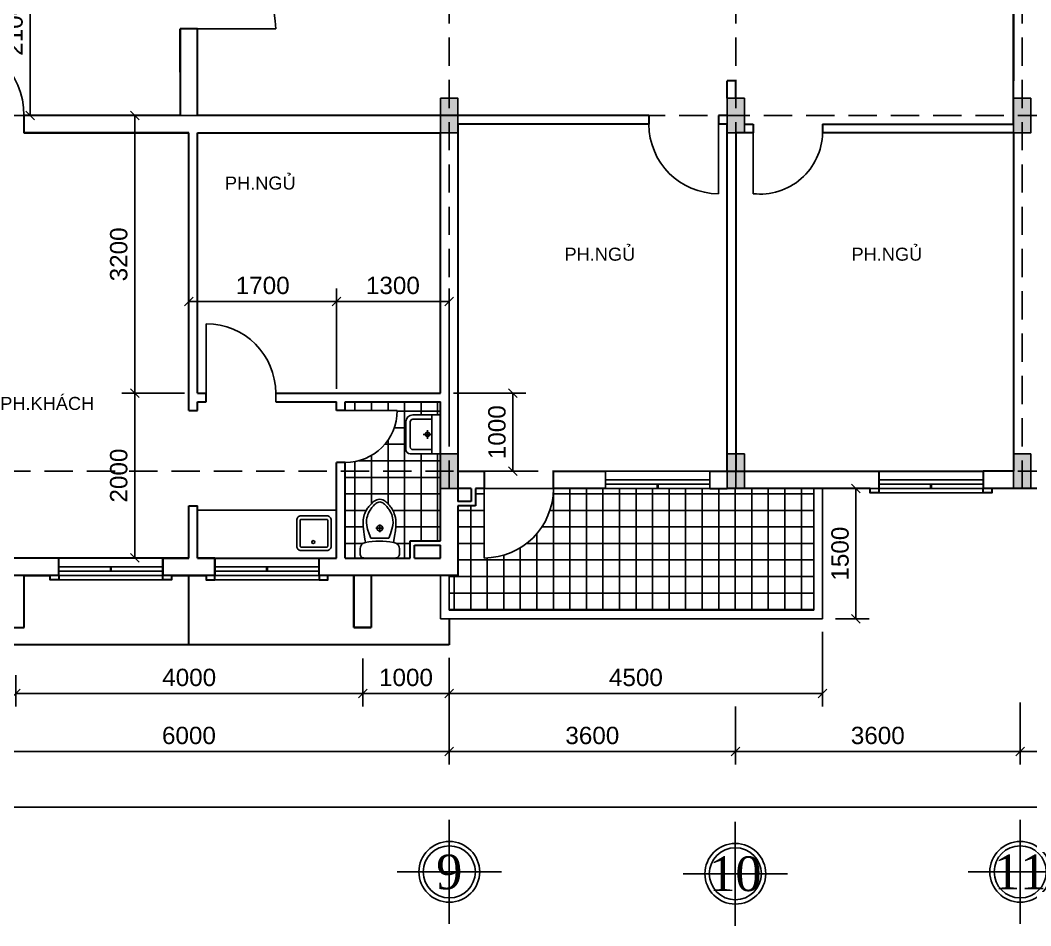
# Model space of a CAD drawing. Extents: x -100 to 171306, y -3236 to 60448.
# Drawn here: x 33100 to 44744, y 31359 to 41799 of the extents above; entities that cross this region are included whole.
import ezdxf
from ezdxf.enums import TextEntityAlignment as Align

# ---------------------------------------------------------------- set-up
doc = ezdxf.new("R2010")
doc.units = 0
doc.header["$LTSCALE"] = 1300
doc.linetypes.add('HIDDEN', pattern=[0.375, 0.25, -0.125])
doc.layers.get('0').update_dxf_attribs({"linetype": 'CONTINUOUS'})
doc.layers.get('DEFPOINTS').update_dxf_attribs({"linetype": 'CONTINUOUS'})
for name, color, linetype in [('11', 7, 'CONTINUOUS'), ('BAO', 3, 'CONTINUOUS'), ('COT', 1, 'CONTINUOUS'), ('CUA', 4, 'CONTINUOUS'), ('HATCH', 5, 'CONTINUOUS'), ('RANH', 2, 'CONTINUOUS'), ('TBI', 2, 'CONTINUOUS'), ('TEXT', 7, 'CONTINUOUS'), ('TIM', 6, 'CONTINUOUS')]:
    doc.layers.add(name, color=color, linetype=linetype)
doc.layers.add('TUONG', color=3, linetype='CONTINUOUS', lineweight=30)
doc.styles.add('T2', font='VNI-Times.TTF')
doc.styles.add('VN', font='VHELVEN.TTF')
doc.styles.add('VNI-HELVE', font='VHELVEN.TTF')
doc.dimstyles.new('DIM100S', dxfattribs={"dimscale": 0, "dimtxt": 200, "dimasz": 100, "dimexe": 150, "dimexo": 150, "dimgap": 80, "dimtad": 1, "dimdec": 0, "dimrnd": 50, "dimzin": 0, "dimdsep": 46, "dimtxsty": 'VNI-HELVE', "dimblk1": 'OBLIQUE', "dimblk2": 'OBLIQUE', "dimsah": 1, "dimcen": 0, "dimclrd": 6, "dimclre": 6, "dimclrt": 6, "dimadec": 0, "dimazin": 0, "dimtfac": 1, "dimtdec": 0, "dimtmove": 0, "dimatfit": 3, "dimfxl": 1, "dimtolj": 1, "dimtzin": 0, "dimarcsym": 0})
pattern_1 = [(0, (0, -1000), (0, 190.5), []), (90, (0, -1000), (-190.5, 1e-14), [])]

# ---------------------------------------------------------------- blocks, each defined once
blk = doc.blocks.new('PN')
at = {"layer": 'TEXT', "style": 'VN'}
blk.add_text('PH.NGUÛ', height=150, dxfattribs=at).set_placement((-476, -54))
blk = doc.blocks.new('S1200A')
at = {"layer": '11', "color": 4}
blk.add_line((-600, 50), (600, 50), dxfattribs=at)
blk.add_lwpolyline([(-600, 100), (600, 100), (600, 0), (-600, 0), (-600, 100)], dxfattribs=at)
at = {"layer": '11', "color": 4, "const_width": 30}
blk.add_lwpolyline([(0, 50), (0, 0)], dxfattribs=at)
blk = doc.blocks.new('PK')
at = {"layer": 'TEXT', "style": 'VN'}
blk.add_text('PH.KHAÙCH', height=150, dxfattribs=at).set_placement((-539, -87))
blk = doc.blocks.new('_OBLIQUE')
at = {"color": 0, "linetype": 'ByBlock'}
blk.add_line((-0.5, -0.5), (0.5, 0.5), dxfattribs=at)
blk = doc.blocks.new('*D41')
at = {"color": 6, "linetype": 'ByBlock', "transparency": 16777216}
for p, q in [((37046, 34442), (37046, 33888)), ((33048, 34248), (33048, 33888)), ((33048, 34038), (37046, 34038))]:
    blk.add_line(p, q, dxfattribs=at)
at = {"layer": 'DEFPOINTS', "color": 0, "linetype": 'ByBlock', "transparency": 16777216}
for p in [(37046, 34592), (33048, 34398), (37046, 34038)]:
    blk.add_point(p, dxfattribs=at)
at = {"color": 6, "linetype": 'ByBlock', "transparency": 16777216, "xscale": 100, "yscale": 100, "zscale": 100, "rotation": 180}
blk.add_blockref('_OBLIQUE', (33048, 34038), dxfattribs=at)
at = {"color": 6, "linetype": 'ByBlock', "transparency": 16777216, "xscale": 100, "yscale": 100, "zscale": 100}
blk.add_blockref('_OBLIQUE', (37046, 34038), dxfattribs=at)
at = {"color": 6, "linetype": 'ByBlock', "transparency": 16777216, "insert": (35047, 34221), "char_height": 200, "attachment_point": 5, "style": 'VNI-HELVE'}
blk.add_mtext('\\A1;4000', dxfattribs=at)
blk = doc.blocks.new('*D43')
at = {"color": 6, "linetype": 'ByBlock', "transparency": 16777216}
for p, q in [((38044, 34448), (38044, 33888)), ((37046, 34242), (37046, 33888)), ((38044, 34038), (37046, 34038))]:
    blk.add_line(p, q, dxfattribs=at)
at = {"layer": 'DEFPOINTS', "color": 0, "linetype": 'ByBlock', "transparency": 16777216}
for p in [(38044, 34598), (37046, 34392), (37046, 34038)]:
    blk.add_point(p, dxfattribs=at)
at = {"color": 6, "linetype": 'ByBlock', "transparency": 16777216, "xscale": 100, "yscale": 100, "zscale": 100, "rotation": 180}
blk.add_blockref('_OBLIQUE', (37046, 34038), dxfattribs=at)
at = {"color": 6, "linetype": 'ByBlock', "transparency": 16777216, "xscale": 100, "yscale": 100, "zscale": 100}
blk.add_blockref('_OBLIQUE', (38044, 34038), dxfattribs=at)
at = {"color": 6, "linetype": 'ByBlock', "transparency": 16777216, "insert": (37545, 34221), "char_height": 200, "attachment_point": 5, "style": 'VNI-HELVE'}
blk.add_mtext('\\A1;1000', dxfattribs=at)
blk = doc.blocks.new('*D44')
at = {"color": 6, "linetype": 'ByBlock', "transparency": 16777216}
for p, q in [((42344, 34749), (42344, 33888)), ((38044, 34448), (38044, 33888)), ((38044, 34038), (42344, 34038))]:
    blk.add_line(p, q, dxfattribs=at)
at = {"layer": 'DEFPOINTS', "color": 0, "linetype": 'ByBlock', "transparency": 16777216}
for p in [(42344, 34899), (38044, 34598), (42344, 34038)]:
    blk.add_point(p, dxfattribs=at)
at = {"color": 6, "linetype": 'ByBlock', "transparency": 16777216, "xscale": 100, "yscale": 100, "zscale": 100, "rotation": 180}
blk.add_blockref('_OBLIQUE', (38044, 34038), dxfattribs=at)
at = {"color": 6, "linetype": 'ByBlock', "transparency": 16777216, "xscale": 100, "yscale": 100, "zscale": 100}
blk.add_blockref('_OBLIQUE', (42344, 34038), dxfattribs=at)
at = {"color": 6, "linetype": 'ByBlock', "transparency": 16777216, "insert": (40194, 34221), "char_height": 200, "attachment_point": 5, "style": 'VNI-HELVE'}
blk.add_mtext('\\A1;4500', dxfattribs=at)
blk = doc.blocks.new('*D46')
at = {"color": 6, "linetype": 'ByBlock', "transparency": 16777216}
for p, q in [((32044, 34248), (32044, 33219)), ((38044, 34248), (38044, 33219)), ((32044, 33369), (38044, 33369))]:
    blk.add_line(p, q, dxfattribs=at)
at = {"layer": 'DEFPOINTS', "color": 0, "linetype": 'ByBlock', "transparency": 16777216}
for p in [(32044, 34398), (38044, 34398), (38044, 33369)]:
    blk.add_point(p, dxfattribs=at)
at = {"color": 6, "linetype": 'ByBlock', "transparency": 16777216, "xscale": 100, "yscale": 100, "zscale": 100, "rotation": 180}
blk.add_blockref('_OBLIQUE', (32044, 33369), dxfattribs=at)
at = {"color": 6, "linetype": 'ByBlock', "transparency": 16777216, "xscale": 100, "yscale": 100, "zscale": 100}
blk.add_blockref('_OBLIQUE', (38044, 33369), dxfattribs=at)
at = {"color": 6, "linetype": 'ByBlock', "transparency": 16777216, "insert": (35044, 33552), "char_height": 200, "attachment_point": 5, "style": 'VNI-HELVE'}
blk.add_mtext('\\A1;6000', dxfattribs=at)
blk = doc.blocks.new('*D47')
at = {"color": 6, "linetype": 'ByBlock', "transparency": 16777216}
for p, q in [((38044, 33888), (38044, 33219)), ((41340, 33888), (41340, 33219)), ((38044, 33369), (41340, 33369))]:
    blk.add_line(p, q, dxfattribs=at)
at = {"layer": 'DEFPOINTS', "color": 0, "linetype": 'ByBlock', "transparency": 16777216}
for p in [(38044, 34038), (41340, 34038), (41340, 33369)]:
    blk.add_point(p, dxfattribs=at)
at = {"color": 6, "linetype": 'ByBlock', "transparency": 16777216, "xscale": 100, "yscale": 100, "zscale": 100, "rotation": 180}
blk.add_blockref('_OBLIQUE', (38044, 33369), dxfattribs=at)
at = {"color": 6, "linetype": 'ByBlock', "transparency": 16777216, "xscale": 100, "yscale": 100, "zscale": 100}
blk.add_blockref('_OBLIQUE', (41340, 33369), dxfattribs=at)
at = {"color": 6, "linetype": 'ByBlock', "transparency": 16777216, "insert": (39692, 33552), "char_height": 200, "attachment_point": 5, "style": 'VNI-HELVE'}
blk.add_mtext('\\A1;3600', dxfattribs=at)
blk = doc.blocks.new('*D48')
at = {"color": 6, "linetype": 'ByBlock', "transparency": 16777216}
for p, q in [((44622, 33932), (44622, 33219)), ((41340, 33688), (41340, 33219)), ((41340, 33369), (44622, 33369))]:
    blk.add_line(p, q, dxfattribs=at)
at = {"layer": 'DEFPOINTS', "color": 0, "linetype": 'ByBlock', "transparency": 16777216}
for p in [(44622, 34082), (41340, 33838), (44622, 33369)]:
    blk.add_point(p, dxfattribs=at)
at = {"color": 6, "linetype": 'ByBlock', "transparency": 16777216, "xscale": 100, "yscale": 100, "zscale": 100, "rotation": 180}
blk.add_blockref('_OBLIQUE', (41340, 33369), dxfattribs=at)
at = {"color": 6, "linetype": 'ByBlock', "transparency": 16777216, "xscale": 100, "yscale": 100, "zscale": 100}
blk.add_blockref('_OBLIQUE', (44622, 33369), dxfattribs=at)
at = {"color": 6, "linetype": 'ByBlock', "transparency": 16777216, "insert": (42981, 33552), "char_height": 200, "attachment_point": 5, "style": 'VNI-HELVE'}
blk.add_mtext('\\A1;3600', dxfattribs=at)
blk = doc.blocks.new('*D49')
at = {"color": 6, "linetype": 'ByBlock', "transparency": 16777216}
for p, q in [((44622, 33732), (44622, 33219)), ((47934, 33760), (47934, 33219)), ((44622, 33369), (47934, 33369))]:
    blk.add_line(p, q, dxfattribs=at)
at = {"layer": 'DEFPOINTS', "color": 0, "linetype": 'ByBlock', "transparency": 16777216}
for p in [(47934, 33910), (44622, 33882), (47934, 33369)]:
    blk.add_point(p, dxfattribs=at)
at = {"color": 6, "linetype": 'ByBlock', "transparency": 16777216, "xscale": 100, "yscale": 100, "zscale": 100, "rotation": 180}
blk.add_blockref('_OBLIQUE', (44622, 33369), dxfattribs=at)
at = {"color": 6, "linetype": 'ByBlock', "transparency": 16777216, "xscale": 100, "yscale": 100, "zscale": 100}
blk.add_blockref('_OBLIQUE', (47934, 33369), dxfattribs=at)
at = {"color": 6, "linetype": 'ByBlock', "transparency": 16777216, "insert": (46278, 33552), "char_height": 200, "attachment_point": 5, "style": 'VNI-HELVE'}
blk.add_mtext('\\A1;3600', dxfattribs=at)
blk = doc.blocks.new('*D51')
at = {"color": 6, "linetype": 'ByBlock', "transparency": 16777216}
for p, q in [((42494, 36399), (42880, 36399)), ((42730, 36399), (42730, 34899)), ((42494, 34899), (42880, 34899))]:
    blk.add_line(p, q, dxfattribs=at)
at = {"layer": 'DEFPOINTS', "color": 0, "linetype": 'ByBlock', "transparency": 16777216}
for p in [(42344, 36399), (42344, 34899), (42730, 34899)]:
    blk.add_point(p, dxfattribs=at)
at = {"color": 6, "linetype": 'ByBlock', "transparency": 16777216, "xscale": 100, "yscale": 100, "zscale": 100}
for p, rotation in [((42730, 36399), 90), ((42730, 34899), 270)]:
    blk.add_blockref('_OBLIQUE', p, dxfattribs=dict(at, rotation=rotation))
at = {"color": 6, "linetype": 'ByBlock', "transparency": 16777216, "insert": (42547, 35649), "char_height": 200, "attachment_point": 5, "rotation": 90, "style": 'VNI-HELVE'}
blk.add_mtext('\\A1;1500', dxfattribs=at)
blk = doc.blocks.new('*D64')
at = {"color": 6, "linetype": 'ByBlock', "transparency": 16777216}
for p, q in [((32044, 34248), (32044, 32577)), ((63839, 34346), (63839, 32577)), ((32044, 32727), (63839, 32727))]:
    blk.add_line(p, q, dxfattribs=at)
at = {"layer": 'DEFPOINTS', "color": 0, "linetype": 'ByBlock', "transparency": 16777216}
for p in [(63839, 34496), (32044, 34398), (63839, 32727)]:
    blk.add_point(p, dxfattribs=at)
at = {"color": 6, "linetype": 'ByBlock', "transparency": 16777216, "xscale": 100, "yscale": 100, "zscale": 100, "rotation": 180}
blk.add_blockref('_OBLIQUE', (32044, 32727), dxfattribs=at)
at = {"color": 6, "linetype": 'ByBlock', "transparency": 16777216, "xscale": 100, "yscale": 100, "zscale": 100}
blk.add_blockref('_OBLIQUE', (63839, 32727), dxfattribs=at)
at = {"color": 6, "linetype": 'ByBlock', "transparency": 16777216, "insert": (47941, 32910), "char_height": 200, "attachment_point": 5, "style": 'VNI-HELVE'}
blk.add_mtext('\\A1;33600', dxfattribs=at)
blk = doc.blocks.new('*D145')
at = {"color": 6, "linetype": 'ByBlock', "transparency": 16777216}
for p, q in [((33844, 42699), (33063, 42699)), ((33213, 42699), (33213, 40699)), ((34794, 40699), (33063, 40699))]:
    blk.add_line(p, q, dxfattribs=at)
at = {"layer": 'DEFPOINTS', "color": 0, "linetype": 'ByBlock', "transparency": 16777216}
for p in [(33994, 42699), (33213, 40699), (34944, 40699)]:
    blk.add_point(p, dxfattribs=at)
at = {"color": 6, "linetype": 'ByBlock', "transparency": 16777216, "xscale": 100, "yscale": 100, "zscale": 100}
for p, rotation in [((33213, 42699), 90), ((33213, 40699), 270)]:
    blk.add_blockref('_OBLIQUE', p, dxfattribs=dict(at, rotation=rotation))
at = {"color": 6, "linetype": 'ByBlock', "transparency": 16777216, "insert": (33030, 41699), "char_height": 200, "attachment_point": 5, "rotation": 90, "style": 'VNI-HELVE'}
blk.add_mtext('\\A1;2100', dxfattribs=at)
blk = doc.blocks.new('*D153')
at = {"color": 6, "linetype": 'ByBlock', "transparency": 16777216}
for p, q in [((34994, 40699), (34269, 40699)), ((34419, 37499), (34419, 40699)), ((34994, 37499), (34269, 37499))]:
    blk.add_line(p, q, dxfattribs=at)
at = {"layer": 'DEFPOINTS', "color": 0, "linetype": 'ByBlock', "transparency": 16777216}
for p in [(34419, 40699), (35144, 40699), (35144, 37499)]:
    blk.add_point(p, dxfattribs=at)
at = {"color": 6, "linetype": 'ByBlock', "transparency": 16777216, "xscale": 100, "yscale": 100, "zscale": 100}
for p, rotation in [((34419, 40699), 90), ((34419, 37499), 270)]:
    blk.add_blockref('_OBLIQUE', p, dxfattribs=dict(at, rotation=rotation))
at = {"color": 6, "linetype": 'ByBlock', "transparency": 16777216, "insert": (34236, 39099), "char_height": 200, "attachment_point": 5, "rotation": 90, "style": 'VNI-HELVE'}
blk.add_mtext('\\A1;3200', dxfattribs=at)
blk = doc.blocks.new('*D154')
at = {"color": 6, "linetype": 'ByBlock', "transparency": 16777216}
for p, q in [((34844, 37499), (34269, 37499)), ((34419, 37499), (34419, 35599)), ((34894, 35599), (34269, 35599))]:
    blk.add_line(p, q, dxfattribs=at)
at = {"layer": 'DEFPOINTS', "color": 0, "linetype": 'ByBlock', "transparency": 16777216}
for p in [(34994, 37499), (34419, 35599), (35044, 35599)]:
    blk.add_point(p, dxfattribs=at)
at = {"color": 6, "linetype": 'ByBlock', "transparency": 16777216, "xscale": 100, "yscale": 100, "zscale": 100}
for p, rotation in [((34419, 37499), 90), ((34419, 35599), 270)]:
    blk.add_blockref('_OBLIQUE', p, dxfattribs=dict(at, rotation=rotation))
at = {"color": 6, "linetype": 'ByBlock', "transparency": 16777216, "insert": (34236, 36549), "char_height": 200, "attachment_point": 5, "rotation": 90, "style": 'VNI-HELVE'}
blk.add_mtext('\\A1;2000', dxfattribs=at)
blk = doc.blocks.new('*D155')
at = {"color": 6, "linetype": 'ByBlock', "transparency": 16777216}
for p, q in [((35044, 37449), (35044, 38707)), ((36744, 37549), (36744, 38707)), ((35044, 38557), (36744, 38557))]:
    blk.add_line(p, q, dxfattribs=at)
at = {"layer": 'DEFPOINTS', "color": 0, "linetype": 'ByBlock', "transparency": 16777216}
for p in [(36744, 38557), (36744, 37399), (35044, 37299)]:
    blk.add_point(p, dxfattribs=at)
at = {"color": 6, "linetype": 'ByBlock', "transparency": 16777216, "xscale": 100, "yscale": 100, "zscale": 100, "rotation": 180}
blk.add_blockref('_OBLIQUE', (35044, 38557), dxfattribs=at)
at = {"color": 6, "linetype": 'ByBlock', "transparency": 16777216, "xscale": 100, "yscale": 100, "zscale": 100}
blk.add_blockref('_OBLIQUE', (36744, 38557), dxfattribs=at)
at = {"color": 6, "linetype": 'ByBlock', "transparency": 16777216, "insert": (35894, 38740), "char_height": 200, "attachment_point": 5, "style": 'VNI-HELVE'}
blk.add_mtext('\\A1;1700', dxfattribs=at)
blk = doc.blocks.new('*D156')
at = {"color": 6, "linetype": 'ByBlock', "transparency": 16777216}
for p, q in [((36744, 37549), (36744, 38707)), ((38044, 36948), (38044, 38707)), ((36744, 38557), (38044, 38557))]:
    blk.add_line(p, q, dxfattribs=at)
at = {"layer": 'DEFPOINTS', "color": 0, "linetype": 'ByBlock', "transparency": 16777216}
for p in [(38044, 38557), (36744, 37399), (38044, 36798)]:
    blk.add_point(p, dxfattribs=at)
at = {"color": 6, "linetype": 'ByBlock', "transparency": 16777216, "xscale": 100, "yscale": 100, "zscale": 100, "rotation": 180}
blk.add_blockref('_OBLIQUE', (36744, 38557), dxfattribs=at)
at = {"color": 6, "linetype": 'ByBlock', "transparency": 16777216, "xscale": 100, "yscale": 100, "zscale": 100}
blk.add_blockref('_OBLIQUE', (38044, 38557), dxfattribs=at)
at = {"color": 6, "linetype": 'ByBlock', "transparency": 16777216, "insert": (37394, 38740), "char_height": 200, "attachment_point": 5, "style": 'VNI-HELVE'}
blk.add_mtext('\\A1;1300', dxfattribs=at)
blk = doc.blocks.new('*D286')
at = {"color": 6, "linetype": 'ByBlock', "transparency": 16777216}
for p, q in [((38094, 37499), (38926, 37499)), ((38776, 36599), (38776, 37499)), ((38294, 36599), (38926, 36599))]:
    blk.add_line(p, q, dxfattribs=at)
at = {"layer": 'DEFPOINTS', "color": 0, "linetype": 'ByBlock', "transparency": 16777216}
for p in [(37944, 37499), (38776, 37499), (38144, 36599)]:
    blk.add_point(p, dxfattribs=at)
at = {"color": 6, "linetype": 'ByBlock', "transparency": 16777216, "xscale": 100, "yscale": 100, "zscale": 100}
for p, rotation in [((38776, 37499), 90), ((38776, 36599), 270)]:
    blk.add_blockref('_OBLIQUE', p, dxfattribs=dict(at, rotation=rotation))
at = {"color": 6, "linetype": 'ByBlock', "transparency": 16777216, "insert": (38594, 37049), "char_height": 200, "attachment_point": 5, "rotation": 90, "style": 'VNI-HELVE'}
blk.add_mtext('\\A1;1000', dxfattribs=at)

msp = doc.modelspace()

# ---------------------------------------------------------------- hatches: boundary and pattern name
at = {"layer": 'HATCH', "linetype": 'Continuous'}
h = msp.add_hatch(dxfattribs=at)
h.set_pattern_fill('NET', color=5, scale=60, style=0)
h.set_pattern_definition(pattern_1)
edge = h.paths.add_edge_path(flags=16)
edge.add_line((37544.1, 36848.6), (37544.1, 37168.6))
edge.add_arc((37624.1, 37168.6), 80, 90, 180, ccw=False)
edge.add_line((37624.1, 37248.6), (37944.1, 37248.6))
edge.add_line((37944.1, 37248.6), (37944.1, 36798.6))
edge.add_line((37944.1, 36798.6), (37594.1, 36798.6))
edge.add_arc((37594.1, 36848.6), 50, 180, 270, ccw=False)
edge = h.paths.add_edge_path()
edge.add_arc((37395.4, 35703.2), 75, 0, 79.29075, ccw=False)
edge.add_line((37470.4, 35703.2), (37470.4, 35648.1))
edge.add_arc((37420.4, 35648.1), 50, -90, 0, ccw=False)
edge.add_line((37420.4, 35598.1), (37065.4, 35598.1))
edge.add_arc((37065.4, 35648.1), 50, 180, 270, ccw=False)
edge.add_line((37015.4, 35648.1), (37015.4, 35703.2))
edge.add_arc((37090.4, 35703.2), 75, 99.49315, 179.99077, ccw=False)
edge.add_line((37078.1, 35777.2), (37077, 35782.8))
edge.add_line((37077, 35782.8), (37074.4, 35796.6))
edge.add_line((37074.4, 35796.6), (37070.7, 35816.9))
edge.add_line((37070.7, 35816.9), (37066.4, 35842.3))
edge.add_line((37066.4, 35842.3), (37061.9, 35871.2))
edge.add_line((37061.9, 35871.2), (37057.7, 35902.1))
edge.add_line((37057.7, 35902.1), (37054.1, 35933.3))
edge.add_line((37054.1, 35933.3), (37051.8, 35963.3))
edge.add_line((37051.8, 35963.3), (37050.9, 35990.9))
edge.add_line((37050.9, 35990.9), (37051.4, 36015.9))
edge.add_line((37051.4, 36015.9), (37053.2, 36038.6))
edge.add_line((37053.2, 36038.6), (37056.1, 36059.2))
edge.add_line((37056.1, 36059.2), (37059.9, 36077.9))
edge.add_line((37059.9, 36077.9), (37064.6, 36094.9))
edge.add_line((37064.6, 36094.9), (37069.9, 36110.4))
edge.add_line((37069.9, 36110.4), (37075.7, 36124.6))
edge.add_line((37075.7, 36124.6), (37081.9, 36137.7))
edge.add_line((37081.9, 36137.7), (37088.5, 36149.8))
edge.add_line((37088.5, 36149.8), (37095.4, 36161.3))
edge.add_line((37095.4, 36161.3), (37102.7, 36172.1))
edge.add_line((37102.7, 36172.1), (37110.4, 36182.6))
edge.add_line((37110.4, 36182.6), (37118.5, 36192.9))
edge.add_line((37118.5, 36192.9), (37127.1, 36203.2))
edge.add_line((37127.1, 36203.2), (37136.2, 36213.6))
edge.add_line((37136.2, 36213.6), (37145.7, 36224.2))
edge.add_line((37145.7, 36224.2), (37156, 36234.8))
edge.add_line((37156, 36234.8), (37167.1, 36245.1))
edge.add_line((37167.1, 36245.1), (37179.3, 36254.6))
edge.add_line((37179.3, 36254.6), (37192.8, 36263))
edge.add_line((37192.8, 36263), (37207.8, 36269.9))
edge.add_line((37207.8, 36269.9), (37224.4, 36275.1))
edge.add_line((37224.4, 36275.1), (37242.9, 36278.1))
edge.add_line((37242.9, 36278.1), (37261.4, 36274.8))
edge.add_line((37261.4, 36274.8), (37277.9, 36269.3))
edge.add_line((37277.9, 36269.3), (37292.7, 36262.1))
edge.add_line((37292.7, 36262.1), (37306.1, 36253.5))
edge.add_line((37306.1, 36253.5), (37318.1, 36243.8))
edge.add_line((37318.1, 36243.8), (37329.1, 36233.3))
edge.add_line((37329.1, 36233.3), (37339.2, 36222.5))
edge.add_line((37339.2, 36222.5), (37348.5, 36211.7))
edge.add_line((37348.5, 36211.7), (37357.4, 36201.2))
edge.add_line((37357.4, 36201.2), (37365.9, 36190.6))
edge.add_line((37365.9, 36190.6), (37373.9, 36179.7))
edge.add_line((37373.9, 36179.7), (37381.7, 36168.2))
edge.add_line((37381.7, 36168.2), (37389.1, 36155.8))
edge.add_line((37389.1, 36155.8), (37396.4, 36142.1))
edge.add_line((37396.4, 36142.1), (37403.4, 36126.8))
edge.add_line((37403.4, 36126.8), (37410.3, 36109.7))
edge.add_line((37410.3, 36109.7), (37417, 36090.1))
edge.add_line((37417, 36090.1), (37422.9, 36067))
edge.add_line((37422.9, 36067), (37427.2, 36039))
edge.add_line((37427.2, 36039), (37429.3, 36004.8))
edge.add_line((37429.3, 36004.8), (37428.3, 35962.9))
edge.add_line((37428.3, 35962.9), (37423.6, 35912.2))
edge.add_line((37423.6, 35912.2), (37414.4, 35851.1))
edge.add_line((37414.4, 35851.1), (37400.1, 35778.4))
edge.add_line((37944.1, 35798.6), (37944.1, 37398.6))
edge.add_line((36844.1, 37398.6), (37944.1, 37398.6))
edge.add_line((36844.1, 37298.6), (36844.1, 37398.6))
edge.add_line((36844.1, 37298.6), (37444.1, 37298.6))
edge.add_arc((36844.1, 37298.6), 600, 270, 360)
edge.add_line((36844.1, 35598.1), (36844.1, 36698.6))
edge.add_line((36844.1, 35598.6), (37594.1, 35598.6))
edge.add_line((37594.1, 35598.1), (37594.1, 35798.6))
edge.add_line((37594.1, 35798.6), (37944.1, 35798.6))
h = msp.add_hatch(dxfattribs=at)
h.set_pattern_fill('NET', color=5, scale=60, style=0)
h.set_pattern_definition(pattern_1)
h.paths.add_polyline_path([(39844.1, 36398.6), (39244.1, 36398.6, -0.4142136), (38444.1, 35598.6), (38444.1, 36398.6), (38344.1, 36398.6), (38344.1, 36198.6), (38144.1, 36198.6), (38144.1, 35398.6), (38044.1, 35398.6), (38044.1, 34998.6), (42244.1, 34998.6), (42244.1, 36398.6), (41244.1, 36398.6), (41044.1, 36398.6)])

# ---------------------------------------------------------------- linework, layer by layer
at = {"layer": 'BAO', "color": 3, "linetype": 'Continuous'}
for p, q in [((42894.1, 36398.6), (42994.1, 36398.6)), ((44194.1, 36398.6), (44294.1, 36398.6)), ((38044.1, 31380.8), (38044.1, 32580.8)), ((41339.7, 31358.9), (41339.7, 32558.9)), ((44622.2, 31380.8), (44622.2, 32580.8)), ((38644.1, 31980.8), (37444.1, 31980.8)), ((41939.7, 31958.9), (40739.7, 31958.9)), ((45222.2, 31980.8), (44022.2, 31980.8))]:
    msp.add_line(p, q, dxfattribs=at)
for centre, radius in [((38044.1, 31980.8), 350), ((38044.1, 31980.8), 300), ((41339.7, 31958.9), 350), ((41339.7, 31958.9), 300), ((44622.2, 31980.8), 350), ((44622.2, 31980.8), 300)]:
    msp.add_circle(centre, radius, dxfattribs=at)
at = {"layer": 'COT', "linetype": 'Continuous'}
for points in [[(37944.1, 40897.9), (38144.1, 40897.9), (38144.1, 40498.6), (37944.1, 40498.6)], [(41244.1, 40897.9), (41444.1, 40897.9), (41444.1, 40498.6), (41244.1, 40498.6)], [(44544.1, 40897.9), (44744.1, 40897.9), (44744.1, 40498.6), (44544.1, 40498.6)], [(37944.1, 36797.9), (38144.1, 36797.9), (38144.1, 36398.6), (37944.1, 36398.6)], [(41244.1, 36797.9), (41444.1, 36797.9), (41444.1, 36398.6), (41244.1, 36398.6)], [(44544.1, 36797.9), (44744.1, 36797.9), (44744.1, 36398.6), (44544.1, 36398.6)]]:
    msp.add_lwpolyline(points, close=True, dxfattribs=at)
for points in [[(37944.1, 40498.6), (38144.1, 40498.6), (37944.1, 40897.9), (38144.1, 40897.9)], [(41244.1, 40498.6), (41444.1, 40498.6), (41244.1, 40897.9), (41444.1, 40897.9)], [(44544.1, 40498.6), (44744.1, 40498.6), (44544.1, 40897.9), (44744.1, 40897.9)], [(37944.1, 36398.6), (38144.1, 36398.6), (37944.1, 36797.9), (38144.1, 36797.9)], [(41244.1, 36398.6), (41444.1, 36398.6), (41244.1, 36797.9), (41444.1, 36797.9)], [(44544.1, 36398.6), (44744.1, 36398.6), (44544.1, 36797.9), (44744.1, 36797.9)]]:
    msp.add_solid(points, dxfattribs=at)
at = {"layer": 'CUA', "color": 4, "linetype": 'Continuous'}
for p, q in [((35144.1, 41698.6), (36044.1, 41698.6)), ((41144.1, 40598.6), (41144.1, 39798.6)), ((41544.1, 40498.6), (41544.1, 39798.6)), ((35244.1, 37498.6), (35244.1, 38298.6)), ((36844.1, 37298.6), (37444.1, 37298.6)), ((39844.1, 36598.6), (39844.1, 36398.6)), ((41044.1, 36598.6), (39844.1, 36598.6)), ((41044.1, 36398.6), (41044.1, 36598.6)), ((41044.1, 36498.6), (39844.1, 36498.6)), ((41044.1, 36448.6), (39844.1, 36448.6)), ((38444.1, 36398.6), (38444.1, 35598.6)), ((39844.1, 36398.6), (41044.1, 36398.6)), ((42344.1, 34898.6), (42344.1, 36398.6)), ((44194.1, 36348.6), (42994.1, 36348.6)), ((35144.1, 36148.6), (36744.1, 36148.6)), ((33544.1, 35348.6), (34744.1, 35348.6)), ((36544.1, 35348.6), (35344.1, 35348.6))]:
    msp.add_line(p, q, dxfattribs=at)
at = {"layer": 'CUA', "color": 3, "linetype": 'Continuous'}
for p, q in [((36044.1, 37398.6), (36044.1, 37498.6)), ((36044.1, 37398.6), (36044.1, 37498.6)), ((42244.1, 34998.6), (42244.1, 36398.6)), ((42344.1, 36398.6), (42344.1, 34898.6)), ((37944.1, 34898.6), (37944.1, 35398.6)), ((38044.1, 34998.6), (38044.1, 35398.6)), ((38044.1, 34998.6), (42244.1, 34998.6)), ((42344.1, 34898.6), (37944.1, 34898.6))]:
    msp.add_line(p, q, dxfattribs=at)
at = {"layer": 'CUA', "color": 4, "linetype": 'Continuous', "const_width": 30}
msp.add_lwpolyline([(40444.1, 36398.6), (40444.1, 36448.6)], dxfattribs=at)
at = {"layer": 'CUA', "color": 4, "linetype": 'Continuous'}
for centre, radius, start, end in [((35144.1, 41698.6), 900, 0, 90), ((32242.8, 40698.6), 900, 0, 90), ((41144.1, 40598.6), 800, 180, 270), ((41624.3, 40514.1), 720, 263.60543, 358.76642), ((35244.1, 37498.6), 800, 0, 90), ((36844.1, 37298.6), 600, 270, 0), ((38444.1, 36398.6), 800, 270, 0)]:
    msp.add_arc(centre, radius, start, end, dxfattribs=at)
at = {"layer": 'RANH', "color": 2, "linetype": 'HIDDEN'}
for p, q in [((38044.1, 36398.6), (38044.1, 57559.7)), ((41344.1, 36398.6), (41344.1, 57559.7)), ((44644.1, 36398.6), (44644.1, 57559.7)), ((5594.1, 40698.3), (64365.3, 40698.3)), ((5594.1, 36598.3), (64365.3, 36598.3))]:
    msp.add_line(p, q, dxfattribs=at)
at = {"layer": 'RANH', "color": 2, "linetype": 'Continuous'}
msp.add_line((38444.1, 36398.6), (39243, 36398.6), dxfattribs=at)
at = {"layer": 'TBI', "color": 2, "linetype": 'Continuous'}
for p, q in [((37544.1, 36848.6), (37544.1, 37168.6)), ((37594.1, 36878.6), (37594.1, 37168.6)), ((37624.1, 37248.6), (37944.1, 37248.6)), ((37624.1, 37198.6), (37844.1, 37198.6)), ((37844.1, 37248.6), (37844.1, 36798.6)), ((37844.1, 37248.6), (37844.1, 36798.6)), ((37944.1, 37248.6), (37944.1, 36798.6)), ((37792.7, 37073.6), (37792.7, 36973.6)), ((37842.7, 37023.6), (37742.7, 37023.6)), ((37944.1, 36798.6), (37594.1, 36798.6)), ((37844.1, 36848.6), (37624.1, 36848.6)), ((37242.9, 35898), (37242.9, 35986.2)), ((37198.8, 35942.1), (37287, 35942.1)), ((37138.6, 35827.2), (37347.2, 35827.2))]:
    msp.add_line(p, q, dxfattribs=at)
msp.add_lwpolyline([(37409.4, 35776.9, -0.3604695), (37470.4, 35703.2), (37470.4, 35703.2), (37470.4, 35648.1, -0.4142136), (37420.4, 35598.1), (37065.4, 35598.1, -0.4142136), (37015.4, 35648.1), (37015.4, 35703.2, -0.3664311), (37078.1, 35777.2), (37077, 35782.8), (37074.4, 35796.6), (37070.7, 35816.9), (37066.4, 35842.3), (37061.9, 35871.2), (37057.7, 35902.1), (37054.1, 35933.3), (37051.8, 35963.3), (37050.9, 35990.9), (37051.4, 36015.9), (37053.2, 36038.6), (37056.1, 36059.2), (37059.9, 36077.9), (37064.6, 36094.9), (37069.9, 36110.4), (37075.7, 36124.6), (37081.9, 36137.7), (37088.5, 36149.8), (37095.4, 36161.3), (37102.7, 36172.1), (37110.4, 36182.6), (37118.5, 36192.9), (37127.1, 36203.2), (37136.2, 36213.6), (37145.7, 36224.2), (37156, 36234.8), (37167.1, 36245.1), (37179.3, 36254.6), (37192.8, 36263), (37207.8, 36269.9), (37224.4, 36275.1), (37242.9, 36278.1), (37261.4, 36274.8), (37277.9, 36269.3), (37292.7, 36262.1), (37306.1, 36253.5), (37318.1, 36243.8), (37329.1, 36233.3), (37339.2, 36222.5), (37348.5, 36211.7), (37357.4, 36201.2), (37365.9, 36190.6), (37373.9, 36179.7), (37381.7, 36168.2), (37389.1, 36155.8), (37396.4, 36142.1), (37403.4, 36126.8), (37410.3, 36109.7), (37417, 36090.1), (37422.9, 36067), (37427.2, 36039), (37429.3, 36004.8), (37428.3, 35962.9), (37423.6, 35912.2), (37414.4, 35851.1), (37400.1, 35778.4)], format="xyb", dxfattribs=at)
for points in [[(37138.6, 35827.2), (37120.9, 35878.7), (37103.2, 35930.3), (37092.4, 35973.2), (37090.2, 36008.2), (37091.3, 36037.4), (37094.7, 36061.2), (37099.7, 36081.1), (37105.6, 36098.5), (37111.9, 36114.1), (37118.3, 36127.9), (37124.7, 36140), (37131.2, 36151), (37138.1, 36161.2), (37145.4, 36171), (37153.2, 36180.8), (37161.7, 36190.9), (37170.5, 36201.1), (37179.6, 36210.7), (37188.9, 36219.6), (37198.6, 36227.4), (37208.9, 36234.1), (37220, 36239.5), (37232.4, 36243.6), (37242.9, 36245.5)], [(37347.2, 35827.2), (37364.9, 35878.7), (37382.6, 35930.3), (37393.5, 35973.2), (37395.6, 36008.2), (37394.6, 36037.4), (37391.2, 36061.2), (37386.2, 36081.1), (37380.2, 36098.5), (37373.9, 36114.1), (37367.6, 36127.9), (37361.2, 36140), (37354.6, 36151), (37347.7, 36161.2), (37340.5, 36171), (37332.6, 36180.8), (37324.1, 36190.9), (37315.3, 36201.1), (37306.3, 36210.7), (37297, 36219.6), (37287.2, 36227.4), (37276.9, 36234.1), (37265.8, 36239.5), (37253.4, 36243.6), (37242.9, 36245.5)]]:
    msp.add_lwpolyline(points, dxfattribs=at)
for points in [[(36286, 36034.2), (36286, 35734.2, 0.4142136), (36336, 35684.2), (36633.3, 35684.2, 0.4142136), (36683.3, 35734.2), (36683.3, 36034.2, 0.4142136), (36633.3, 36084.2), (36336, 36084.2, 0.4142136)], [(36326, 36034.2), (36326, 35734.2, 0.4142136), (36336, 35724.2), (36633.3, 35724.2, 0.4142136), (36643.3, 35734.2), (36643.3, 36034.2, 0.4142136), (36633.3, 36044.2), (36336, 36044.2, 0.4142136)]]:
    msp.add_lwpolyline(points, format="xyb", close=True, dxfattribs=at)
for centre, radius in [((37792.7, 37023.6), 25), ((37242.9, 35942.1), 32.4), ((36477.2, 35782.1), 17.6)]:
    msp.add_circle(centre, radius, dxfattribs=at)
for centre, radius, start, end in [((37624.1, 37168.6), 80, 90, 180), ((37624.1, 37168.6), 30, 90, 180), ((37594.1, 36848.6), 50, 180, 270), ((37624.1, 36878.6), 30, 180, 270), ((37242.9, 34896.8), 895.7, 79.89411, 100.70925), ((37388.6, 35681.8), 97.4, 77.66548, 83.21876)]:
    msp.add_arc(centre, radius, start, end, dxfattribs=at)
at = {"layer": 'TUONG', "color": 3}
for p, q in [((44544.1, 44598.6), (44544.1, 41498.6)), ((44544.1, 42848.6), (44544.1, 41098.6)), ((44544.1, 40598.6), (44544.1, 42848.6)), ((34944.1, 41198.6), (34944.1, 41698.6)), ((35144.1, 40698.6), (35144.1, 41698.6)), ((41244.1, 40897.9), (41244.1, 41098.6)), ((41344.1, 41098.6), (41244.1, 41098.6)), ((41344.1, 40897.9), (41344.1, 41098.6)), ((33142.8, 40698.6), (33142.8, 40498.6)), ((34944.1, 40698.6), (33142.8, 40698.6)), ((37944.1, 40698.6), (35144.1, 40698.6)), ((40344.1, 40698.6), (37944.1, 40698.6)), ((40344.1, 40698.6), (40344.1, 40598.6)), ((41244.1, 40698.6), (41144.1, 40698.6)), ((41144.1, 40698.6), (41144.1, 40598.6)), ((40344.1, 40598.6), (38144.1, 40598.6)), ((38144.1, 40598.6), (38144.1, 36248.6)), ((41244.1, 40598.6), (41144.1, 40598.6)), ((41244.1, 36598.6), (41244.1, 40598.6)), ((41444.1, 40598.6), (41544.1, 40598.6)), ((41544.1, 40598.6), (41544.1, 40498.6)), ((42344.1, 40598.6), (44544.1, 40598.6)), ((42344.1, 40598.6), (42344.1, 40498.6)), ((35044.1, 40498.6), (33142.8, 40498.6)), ((35044.1, 40498.6), (33142.8, 40498.6)), ((33142.8, 40498.6), (35044.1, 40498.6)), ((35044.1, 37298.6), (35044.1, 40498.6)), ((35144.1, 37498.6), (35144.1, 40498.6)), ((35144.1, 40498.6), (37944.1, 40498.6)), ((37944.1, 37498.6), (37944.1, 40498.6)), ((41344.1, 40498.6), (41344.1, 36598.6)), ((41544.1, 40498.6), (41344.1, 40498.6)), ((44544.1, 40498.6), (42344.1, 40498.6)), ((44544.1, 40498.6), (44544.1, 36598.6)), ((35144.1, 37498.6), (35244.1, 37498.6)), ((35244.1, 37398.6), (35244.1, 37498.6)), ((36044.1, 37498.6), (37944.1, 37498.6)), ((36744.1, 37498.6), (36744.1, 37498.6)), ((35144.1, 37298.6), (35144.1, 37398.6)), ((35144.1, 37398.6), (35244.1, 37398.6)), ((36044.1, 37398.6), (36744.1, 37398.6)), ((36744.1, 37298.6), (36744.1, 37398.6)), ((36744.1, 37398.6), (36744.1, 37398.6)), ((36844.1, 37298.6), (36844.1, 37398.6)), ((36844.1, 37398.6), (37944.1, 37398.6)), ((37944.1, 35798.6), (37944.1, 37398.6)), ((35044.1, 37298.6), (35144.1, 37298.6)), ((36844.1, 37298.6), (36744.1, 37298.6)), ((36744.1, 35598.6), (36744.1, 36698.6)), ((36844.1, 36698.6), (36744.1, 36698.6)), ((36844.1, 35598.1), (36844.1, 36698.6)), ((38144.1, 36598.6), (38444.1, 36598.6)), ((38444.1, 36598.6), (38444.1, 36398.6)), ((39244.1, 36598.6), (39844.1, 36598.6)), ((39244.1, 36398.6), (39244.1, 36598.6)), ((41044.1, 36598.6), (41444.1, 36598.6)), ((41444.1, 36598.6), (44194.1, 36598.6)), ((42994.1, 36598.6), (42994.1, 36398.6)), ((44544.1, 36598.6), (44194.1, 36598.6)), ((44194.1, 36598.6), (44194.1, 36398.6)), ((38294.1, 36398.6), (38144.1, 36398.6)), ((38294.1, 36398.6), (38144.1, 36398.6)), ((38294.1, 36398.6), (38294.1, 36248.6)), ((38294.1, 36398.6), (38294.1, 36248.6)), ((38344.1, 36398.6), (38344.1, 36198.6)), ((38444.1, 36398.6), (38344.1, 36398.6)), ((39844.1, 36398.6), (39244.1, 36398.6)), ((41044.1, 36398.6), (41244.1, 36398.6)), ((42894.1, 36398.6), (41244.1, 36398.6)), ((45094.1, 36398.6), (44194.1, 36398.6)), ((38294.1, 36248.6), (38144.1, 36248.6)), ((38294.1, 36248.6), (38144.1, 36248.6)), ((35044.1, 35598.6), (35044.1, 36198.6)), ((35044.1, 36198.6), (35144.1, 36198.6)), ((35144.1, 35598.6), (35144.1, 36198.6)), ((38144.1, 36198.6), (38144.1, 35398.6)), ((38344.1, 36198.6), (38144.1, 36198.6)), ((37594.1, 35598.1), (37594.1, 35798.6)), ((37594.1, 35798.6), (37944.1, 35798.6)), ((37644.1, 35598.1), (37644.1, 35748.6)), ((37644.1, 35748.6), (37944.1, 35748.6)), ((37944.1, 35598.6), (37944.1, 35748.6)), ((34744.1, 35598.6), (32144.1, 35598.6)), ((33544.1, 35398.6), (33544.1, 35598.6)), ((34744.1, 35598.6), (34744.1, 35398.6)), ((34744.1, 35398.6), (34744.1, 35598.6)), ((35044.1, 35598.6), (34744.1, 35598.6)), ((34744.1, 35598.6), (35044.1, 35598.6)), ((35344.1, 35598.6), (35144.1, 35598.6)), ((35144.1, 35598.6), (35344.1, 35598.6)), ((35344.1, 35598.6), (35344.1, 35398.6)), ((35344.1, 35398.6), (35344.1, 35598.6)), ((35344.1, 35598.6), (36744.1, 35598.6)), ((36544.1, 35398.6), (36544.1, 35598.6)), ((36844.1, 35598.6), (37594.1, 35598.6)), ((37644.1, 35598.6), (37944.1, 35598.6)), ((33544.1, 35398.6), (31944.1, 35398.6)), ((33144.1, 34798.6), (33144.1, 35398.6)), ((33144.1, 34798.6), (33144.1, 35398.6)), ((33144.1, 35398.6), (33444.1, 35398.6)), ((35344.1, 35398.6), (34744.1, 35398.6)), ((34844.1, 35398.6), (35244.1, 35398.6)), ((38044.1, 35398.6), (36544.1, 35398.6)), ((36944.1, 35398.6), (36644.1, 35398.6)), ((36944.1, 34798.6), (36944.1, 35398.6)), ((36944.1, 35398.6), (36944.1, 34798.6)), ((37144.1, 35398.6), (37144.1, 34798.6)), ((38144.1, 35398.6), (37144.1, 35398.6)), ((38044.1, 34898.6), (38044.1, 34598.1)), ((32944.1, 34798.6), (33144.1, 34798.6)), ((32944.1, 34798.6), (33144.1, 34798.6)), ((37144.1, 34798.6), (36944.1, 34798.6)), ((36944.1, 34798.6), (37144.1, 34798.6)), ((37144.1, 34798.6), (37144.1, 34798.6)), ((37144.1, 34798.6), (37144.1, 34798.6)), ((38044.1, 34598.1), (32044.1, 34598.1))]:
    msp.add_line(p, q, dxfattribs=at)
at = {"layer": 'TUONG', "color": 3, "linetype": 'ByBlock'}
for p, q in [((35144.1, 41698.6), (34944.1, 41698.6)), ((34944.1, 41698.6), (34944.1, 40698.6)), ((34944.1, 40698.6), (33142.8, 40698.6))]:
    msp.add_line(p, q, dxfattribs=at)
at = {"layer": 'TUONG', "color": 4, "linetype": 'Continuous'}
for points in [[(42994.1, 36398.6), (42994.1, 36348.6), (42894.1, 36348.6), (42894.1, 36398.6)], [(44294.1, 36398.6), (44294.1, 36348.6), (44194.1, 36348.6), (44194.1, 36398.6)], [(33544.1, 35398.6), (33544.1, 35348.6), (33444.1, 35348.6), (33444.1, 35398.6)], [(34844.1, 35398.6), (34844.1, 35348.6), (34744.1, 35348.6), (34744.1, 35398.6)], [(35244.1, 35398.6), (35244.1, 35348.6), (35344.1, 35348.6), (35344.1, 35398.6)], [(36544.1, 35398.6), (36544.1, 35348.6), (36644.1, 35348.6), (36644.1, 35398.6)]]:
    msp.add_lwpolyline(points, dxfattribs=at)
at = {"layer": 'TUONG', "color": 3, "linetype": 'Continuous'}
msp.add_lwpolyline([(35044.1, 34598.1), (35044.1, 35398.6)], dxfattribs=at)

# ---------------------------------------------------------------- block references
at = {"layer": 'CUA', "color": 4, "linetype": 'Continuous'}
msp.add_blockref('S1200A', (43594.1, 36398.6), dxfattribs=at)
at = {"layer": 'CUA', "color": 4, "linetype": 'Continuous', "xscale": -1, "rotation": 180}
msp.add_blockref('S1200A', (34144.1, 35498.6), dxfattribs=at)
at = {"layer": 'CUA', "color": 4, "linetype": 'Continuous', "rotation": 180}
msp.add_blockref('S1200A', (35944.1, 35498.6), dxfattribs=at)
at = {"layer": 'TEXT', "color": 7}
for p in [(35934.6, 39900.3), (39847.5, 39080.3), (43154.4, 39080.3)]:
    msp.add_blockref('PN', p, dxfattribs=at)
at = {"layer": 'TUONG', "color": 5}
msp.add_blockref('PK', (33408.8, 37392.8), dxfattribs=at)

# ---------------------------------------------------------------- texts
at = {"layer": 'TEXT', "style": 'T2'}
for tag, p in [('9', (38044.1, 31980.8)), ('10', (41339.7, 31958.9)), ('11', (44622.2, 31980.8))]:
    msp.add_attdef(tag, text='', height=400, dxfattribs=at).set_placement(p, align=Align.MIDDLE_CENTER)

# ---------------------------------------------------------------- dimensions: what is measured, and where the dimension line sits
at = {"layer": 'TIM', "color": 6, "linetype": 'Continuous'}
for base, p1, p2, text, picture, middle in [((33213.3, 40698.6), (33993.8, 42698.6), (34944.1, 40698.6), '2100', '*D145', (33030.5, 41698.6)), ((34418.6, 35598.6), (34994.1, 37498.6), (35044.1, 35598.6), '2000', '*D154', (34235.8, 36548.6)), ((38776.5, 37498.6), (38144.1, 36598.6), (37944.1, 37498.6), '1000', '*D286', (38593.7, 37048.6))]:
    dim = msp.add_linear_dim(base=base, p1=p1, p2=p2, angle=90, text=text, dimstyle='DIM100S', override={"dimscale": 1}, dxfattribs=at)
    dim.commit()
    dim.dimension.update_dxf_attribs({"geometry": picture, "text_midpoint": middle})
for base, p1, p2, picture, middle in [((34418.6, 40698.6), (35144.1, 37498.6), (35144.1, 40698.6), '*D153', (34235.8, 39098.6)), ((42730, 34898.6), (42344.1, 36398.6), (42344.1, 34898.6), '*D51', (42547.2, 35648.6))]:
    dim = msp.add_linear_dim(base=base, p1=p1, p2=p2, angle=90, dimstyle='DIM100S', override={"dimscale": 1}, dxfattribs=at)
    dim.commit()
    dim.dimension.update_dxf_attribs({"geometry": picture, "text_midpoint": middle})
for base, p1, p2, text, picture, middle in [((36744.1, 38557.1), (35044.1, 37298.6), (36744.1, 37398.6), '1700', '*D155', (35894.1, 38739.9)), ((38044.1, 38557.1), (36744.1, 37398.6), (38044.1, 36797.9), '1300', '*D156', (37394.1, 38739.9)), ((42344.1, 34038.3), (38044.1, 34598.1), (42344.1, 34898.6), '4500', '*D44', (40194.1, 34221.1)), ((63838.8, 32727.1), (32044.1, 34398.1), (63838.8, 34495.6), '33600', '*D64', (47941.4, 32909.9)), ((41339.7, 33368.8), (38044.1, 34038.3), (41339.7, 34038.3), '3600', '*D47', (39691.9, 33551.6)), ((44622.2, 33368.8), (41339.7, 33838.3), (44622.2, 34081.8), '3600', '*D48', (42981, 33551.6)), ((47934.5, 33368.8), (44622.2, 33881.8), (47934.5, 33910), '3600', '*D49', (46278.3, 33551.6))]:
    dim = msp.add_linear_dim(base=base, p1=p1, p2=p2, text=text, dimstyle='DIM100S', override={"dimscale": 1}, dxfattribs=at)
    dim.commit()
    dim.dimension.update_dxf_attribs({"geometry": picture, "text_midpoint": middle})
for base, p1, p2, picture, middle in [((37045.9, 34038.3), (33048.2, 34398.1), (37045.9, 34592.4), '*D41', (35047.1, 34221.1)), ((37045.9, 34038.3), (38044.1, 34598.1), (37045.9, 34392.4), '*D43', (37545, 34221.1)), ((38044.1, 33368.8), (32044.1, 34398.1), (38044.1, 34398.1), '*D46', (35044.1, 33551.6))]:
    dim = msp.add_linear_dim(base=base, p1=p1, p2=p2, dimstyle='DIM100S', override={"dimscale": 1}, dxfattribs=at)
    dim.commit()
    dim.dimension.update_dxf_attribs({"geometry": picture, "text_midpoint": middle})

doc.saveas('drawing.dxf')
